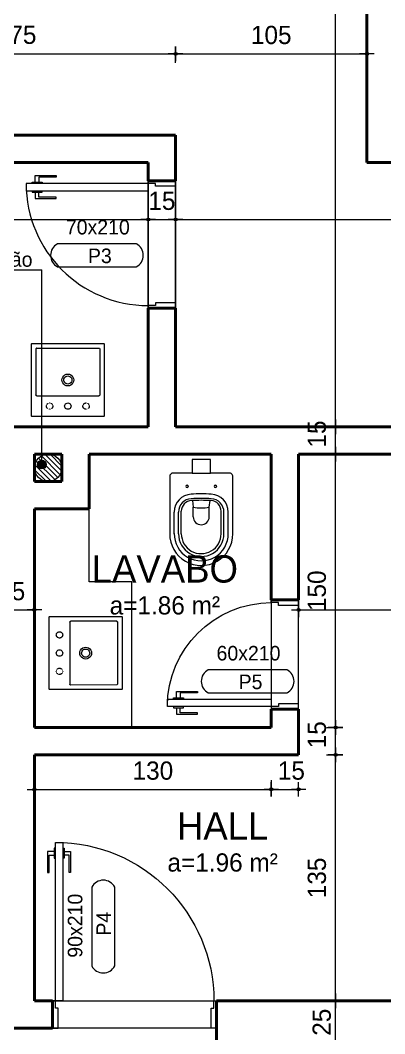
# Model space of a CAD drawing. Header units: millimetres. Extents: x 13204 to 24802, y 21209 to 40694.
# Drawn here: x 19077 to 19278, y 36393 to 36949 of the extents above; entities that cross this region are included whole.
import ezdxf
from ezdxf.enums import TextEntityAlignment as Align

# ---------------------------------------------------------------- set-up
doc = ezdxf.new("R2010")
doc.units = ezdxf.units.MM
doc.linetypes.add('CACHE', pattern=[0.24, 0.12, -0.12])
doc.linetypes.add('CONTINU', pattern=[0])
for name, color, linetype, lineweight in [('COTAS', 30, 'Continuous', 5), ('ESPECARQ', 2, 'Continuous', 20), ('Esquadrias', 2, 'Continuous', 20), ('Louças', 150, 'Continuous', 15), ('PAREDE', 1, 'Continuous', 40), ('Paredes', 1, 'Continuous', 40), ('PISO', 5, 'Continuous', 5), ('TEXTO', 4, 'Continuous', 5)]:
    doc.layers.add(name, color=color, linetype=linetype, lineweight=lineweight)
doc.layers.add('HACHURAS', color=8, linetype='Continuous')
doc.styles.add('LANA', font='stylu.ttf')
doc.styles.add('REGUA60', font='cityb___.ttf', dxfattribs={"width": 1.4})
doc.dimstyles.new('COTA 50', dxfattribs={"dimscale": 0, "dimtxt": 10, "dimasz": 0.5, "dimexe": 1.25, "dimexo": 5, "dimgap": 5, "dimtad": 1, "dimdec": 0, "dimtxsty": 'LANA', "dimblk": 'cota', "dimcen": 2.5, "dimse2": 1, "dimclrd": 256, "dimclre": 256, "dimclrt": 256, "dimaunit": 1, "dimadec": 0, "dimazin": 0, "dimtfac": 1, "dimtdec": 0, "dimtmove": 0, "dimatfit": 3, "dimldrblk": 'DOTSMALL', "dimfxl": 5, "dimfxlon": 1, "dimtzin": 9, "dimlwd": -1, "dimlwe": -1, "dimarcsym": 0})

# ---------------------------------------------------------------- blocks, each defined once
blk = doc.blocks.new('*U11', base_point=(47199.74, 4364))
at = {"layer": 'Esquadrias'}
for p, q in [((47198.24, 4451), (47194.24, 4451)), ((47194.24, 4451), (47194.24, 4364)), ((47198.24, 4364), (47198.24, 4451)), ((47193.49, 4446), (47189.99, 4446)), ((47189.99, 4446), (47189.99, 4434.5)), ((47190.74, 4434.5), (47190.74, 4444)), ((47190.74, 4444), (47193.49, 4444)), ((47194.24, 4447.75), (47193.49, 4447.75)), ((47193.49, 4447.75), (47193.49, 4442.25)), ((47198.24, 4447.75), (47198.99, 4447.75)), ((47198.99, 4447.75), (47198.99, 4442.25)), ((47198.99, 4446), (47202.49, 4446)), ((47201.74, 4444), (47198.99, 4444)), ((47201.74, 4434.5), (47201.74, 4444)), ((47202.49, 4446), (47202.49, 4434.5)), ((47193.49, 4442.25), (47194.24, 4442.25)), ((47198.99, 4442.25), (47198.24, 4442.25)), ((47189.99, 4434.5), (47190.74, 4434.5)), ((47202.49, 4434.5), (47201.74, 4434.5)), ((47111.24, 4364), (47109.74, 4364)), ((47111.24, 4360), (47111.24, 4364)), ((47112.74, 4360), (47111.24, 4360)), ((47112.74, 4349), (47112.74, 4360)), ((47194.24, 4364), (47198.24, 4364)), ((47196.74, 4349), (47196.74, 4360)), ((47196.74, 4360), (47198.24, 4360)), ((47198.24, 4364), (47199.74, 4364)), ((47198.24, 4360), (47198.24, 4364)), ((47109.74, 4349), (47112.74, 4349)), ((47199.74, 4349), (47196.74, 4349))]:
    blk.add_line(p, q, dxfattribs=at)
at = {"layer": 'Esquadrias', "color": 0}
blk.add_arc((47198.24, 4364), 87, 90, 180, dxfattribs=at)
blk = doc.blocks.new('7408317_p')
at = {"layer": 'Louças'}
blk.add_lwpolyline([(200, 198.7), (198.2, 200.5), (-198.3, 200.5), (-200, 198.7), (-200, -197.7), (-198.3, -199.5), (198.2, -199.5), (200, -197.7)], close=True, dxfattribs=at)
at = {"layer": 'Louças', "linetype": 'CACHE'}
for points in [[(-100, 161.5, 1.00004), (-100, 126.5)], [(-100, 126.5, 1.000058), (-100, 161.5)], [(100, 161.5, 1.000022), (100, 126.5)], [(100, 126.5, 1.000056), (100, 161.5)]]:
    blk.add_lwpolyline(points, format="xyb", dxfattribs=at)
at = {"layer": 'Louças', "linetype": 'CONTINU'}
for points in [[(0, 161.5, 1.00026), (0, 126.5)], [(0, 126.5, 1.000277), (0, 161.5)], [(-170.3, 87.5, 0.414587), (-175.3, 82.5)], [(175.4, 82.5, 0.414612), (170.4, 87.5)], [(0, 33, 1.000349), (0, -32)], [(0, 22.7, 1.000759), (0, -21.8)], [(0, -32, 1.000654), (0, 33)], [(0, -21.8, 1.000698), (0, 22.7)], [(-173.6, -173, -0.197042), (-175, -169.5)], [(-175, -169.5, 0.414578), (-170, -174.5)], [(-170, -174.5, -0.19704), (-173.6, -173)], [(170.6, -174.5, 0.413833), (175, -170.1)]]:
    blk.add_lwpolyline(points, format="xyb", dxfattribs=at)
for points in [[(-175, -169.5), (-175.3, 82.5)], [(-170.3, 87.5), (170.4, 87.5)], [(175, -170.1), (175.4, 82.5)], [(-170, -174.5), (170.6, -174.5)]]:
    blk.add_lwpolyline(points, dxfattribs=at)
blk = doc.blocks.new('7113117_p')
at = {"layer": 'Louças'}
blk.add_lwpolyline([(172.9, -144, 0.467984), (153.2, -124.3), (50, -124.3), (50, -50.4), (-50.4, -50.4), (-50.4, -124.3), (-153.6, -124.3, 0.441665), (-173.3, -144), (-173.3, -457.4, 1.008711), (172.9, -457.4)], format="xyb", close=True, dxfattribs=at)
at = {"layer": 'Louças', "linetype": 'CONTINU'}
blk.add_lwpolyline([(-50.4, -124.3), (50, -124.3)], dxfattribs=at)
at = {"layer": 'Louças', "color": 8, "linetype": 'CONTINU'}
for points in [[(-77.7, -190.6, 1), (-77.7, -204.4)], [(-77.7, -204.4, 1), (-77.7, -190.6)], [(77.7, -190.6, 1), (77.7, -204.4)], [(77.7, -204.4, 1), (77.7, -190.6)], [(-55.5, -240.3, 0.40075), (-148.8, -338.1)], [(-55, -265.2, 0.398103), (-124.8, -338.9)], [(-53.8, -275.4, 0.398153), (-109.4, -334.2)], [(55.1, -240.3, 0.027466), (-55.5, -240.3)], [(54.7, -265.2, 0.027933), (-55, -265.2)], [(53.4, -275.4, 0.02758), (-53.8, -275.4)], [(109, -334.2, 0.398153), (53.4, -275.4)], [(124.4, -338.9, 0.398024), (54.7, -265.2)], [(148.4, -338.1, 0.400736), (55.1, -240.3)], [(-43.9, -311.9, 0.088949), (43.5, -312)], [(-43.9, -364.6, 0.417873), (0, -408.2)], [(0, -408.2, 0.414762), (43.5, -364.6)], [(-148.8, -456.1, 1.005641), (148.4, -456.1)], [(-124.8, -457.4, 1.001107), (124.4, -457.1)], [(-109.4, -457.4, 1.001183), (109, -457.1)]]:
    blk.add_lwpolyline(points, format="xyb", dxfattribs=at)
for points in [[(-48.9, -275.2), (-43.9, -311.9)], [(43.5, -312), (48.5, -275.2)], [(-43.9, -364.6), (-43.9, -311.9)], [(43.5, -364.6), (43.5, -312)], [(-148.8, -458.5), (-148.8, -339)], [(-124.8, -457.4), (-124.8, -338.9)], [(-109.4, -457.4), (-109.4, -334.2)], [(109, -457.1), (109, -334.2)], [(124.4, -457.1), (124.4, -338.9)], [(148.4, -458.5), (148.4, -339)]]:
    blk.add_lwpolyline(points, dxfattribs=at)
blk = doc.blocks.new('*U7', base_point=(47649.74, 4231.15))
at = {"layer": 'Esquadrias'}
for p, q in [((47648.24, 4298.15), (47644.24, 4298.15)), ((47644.24, 4298.15), (47644.24, 4231.15)), ((47648.24, 4231.15), (47648.24, 4298.15)), ((47643.49, 4293.15), (47639.99, 4293.15)), ((47639.99, 4293.15), (47639.99, 4281.65)), ((47644.24, 4294.9), (47643.49, 4294.9)), ((47643.49, 4294.9), (47643.49, 4289.4)), ((47648.24, 4294.9), (47648.99, 4294.9)), ((47648.99, 4294.9), (47648.99, 4289.4)), ((47648.99, 4293.15), (47652.49, 4293.15)), ((47652.49, 4293.15), (47652.49, 4281.65)), ((47640.74, 4281.65), (47640.74, 4291.15)), ((47640.74, 4291.15), (47643.49, 4291.15)), ((47643.49, 4289.4), (47644.24, 4289.4)), ((47648.99, 4289.4), (47648.24, 4289.4)), ((47651.74, 4291.15), (47648.99, 4291.15)), ((47651.74, 4281.65), (47651.74, 4291.15)), ((47639.99, 4281.65), (47640.74, 4281.65)), ((47652.49, 4281.65), (47651.74, 4281.65)), ((47581.24, 4231.15), (47579.74, 4231.15)), ((47581.24, 4227.15), (47581.24, 4231.15)), ((47582.74, 4227.15), (47581.24, 4227.15)), ((47582.74, 4216.15), (47582.74, 4227.15)), ((47644.24, 4231.15), (47648.24, 4231.15)), ((47646.74, 4216.15), (47646.74, 4227.15)), ((47646.74, 4227.15), (47648.24, 4227.15)), ((47648.24, 4231.15), (47649.74, 4231.15)), ((47648.24, 4227.15), (47648.24, 4231.15)), ((47579.74, 4216.15), (47582.74, 4216.15)), ((47649.74, 4216.15), (47646.74, 4216.15))]:
    blk.add_line(p, q, dxfattribs=at)
at = {"layer": 'Esquadrias', "color": 0}
blk.add_arc((47648.24, 4231.15), 67, 90, 180, dxfattribs=at)
blk = doc.blocks.new('*U19', base_point=(46990.75, 4204.16))
at = {"layer": 'Esquadrias'}
for p, q in [((46989.25, 4261.16), (46985.25, 4261.16)), ((46985.25, 4261.16), (46985.25, 4204.16)), ((46989.25, 4204.16), (46989.25, 4261.16)), ((46984.5, 4256.16), (46981, 4256.16)), ((46981, 4256.16), (46981, 4244.66)), ((46981.75, 4244.66), (46981.75, 4254.16)), ((46981.75, 4254.16), (46984.5, 4254.16)), ((46985.25, 4257.91), (46984.5, 4257.91)), ((46984.5, 4257.91), (46984.5, 4252.41)), ((46989.25, 4257.91), (46990, 4257.91)), ((46990, 4257.91), (46990, 4252.41)), ((46990, 4256.16), (46993.5, 4256.16)), ((46992.75, 4254.16), (46990, 4254.16)), ((46992.75, 4244.66), (46992.75, 4254.16)), ((46993.5, 4256.16), (46993.5, 4244.66)), ((46984.5, 4252.41), (46985.25, 4252.41)), ((46990, 4252.41), (46989.25, 4252.41)), ((46981, 4244.66), (46981.75, 4244.66)), ((46993.5, 4244.66), (46992.75, 4244.66)), ((46932.25, 4204.16), (46930.75, 4204.16)), ((46932.25, 4200.16), (46932.25, 4204.16)), ((46985.25, 4204.16), (46989.25, 4204.16)), ((46989.25, 4204.16), (46990.75, 4204.16)), ((46989.25, 4200.16), (46989.25, 4204.16)), ((46933.75, 4200.16), (46932.25, 4200.16)), ((46933.75, 4189.16), (46933.75, 4200.16)), ((46987.75, 4189.16), (46987.75, 4200.16)), ((46987.75, 4200.16), (46989.25, 4200.16)), ((46930.75, 4189.16), (46933.75, 4189.16)), ((46990.75, 4189.16), (46987.75, 4189.16))]:
    blk.add_line(p, q, dxfattribs=at)
at = {"layer": 'Esquadrias', "color": 0}
blk.add_arc((46989.25, 4204.16), 57, 90, 180, dxfattribs=at)
blk = doc.blocks.new('*U57', base_point=(58257.01, 6118.58))
blk = doc.blocks.new('*U50', base_point=(58111.05, 6127.62))
blk = doc.blocks.new('INDESQ2')
at = {"color": 0, "linetype": 'ByBlock'}
for p, q in [((4.32, 2.96), (-4.32, 2.96)), ((-4.32, 0.44), (4.32, 0.44))]:
    blk.add_line(p, q, dxfattribs=at)
at = {"color": 0}
for centre, start, end in [((-3.67, 1.7), 117.3654, 242.6346), ((3.67, 1.7), 297.3654, 62.6346)]:
    blk.add_arc(centre, 1.42, start, end, dxfattribs=at)
at = {"style": 'REGUA60', "width": 1.4, "flags": 9}
blk.add_attdef('LOCAL', text='', height=1.5, dxfattribs=at).set_placement((-0.08, -4.35), align=Align.CENTER)
at = {"layer": 'ESPECARQ', "color": 0, "style": 'REGUA60'}
for tag, width, p in [('COD', 1.1, (-0.08, 0.95)), ('DIM', 1.4, (-0.08, -2.17))]:
    blk.add_attdef(tag, text='', height=1.5, dxfattribs=dict(at, width=width)).set_placement(p, align=Align.CENTER)
blk = doc.blocks.new('cota')
at = {"layer": 'COTAS'}
blk.add_hatch(color=256, dxfattribs=at).paths.add_polyline_path([(-1.6, 0, 1), (1.6, 0, 1)])
for points in [[(-1.6, 0), (-8, 0)], [(0, 1.6), (0, 8)], [(8, 0), (1.6, 0)], [(0, -8), (0, -1.6)]]:
    blk.add_lwpolyline(points, dxfattribs=at)
blk.add_circle((0, 0), 1.6, dxfattribs=at)
blk = doc.blocks.new('*D572')
at = {"layer": 'COTAS', "transparency": 16777216}
for p, q in [((18835.27, 36834.55), (18835.27, 36840.8)), ((18835.77, 36839.55), (19147.22, 36839.55))]:
    blk.add_line(p, q, dxfattribs=at)
at = {"layer": 'Defpoints', "color": 0, "transparency": 16777216}
for p in [(19147.72, 36839.55), (18835.27, 36070.87), (19147.72, 36070.87)]:
    blk.add_point(p, dxfattribs=at)
at = {"layer": 'COTAS', "transparency": 16777216, "xscale": 0.5, "yscale": 0.5, "zscale": 0.5, "rotation": 180}
blk.add_blockref('cota', (18835.27, 36839.55), dxfattribs=at)
at = {"layer": 'COTAS', "transparency": 16777216, "xscale": 0.5, "yscale": 0.5, "zscale": 0.5}
blk.add_blockref('cota', (19147.72, 36839.55), dxfattribs=at)
at = {"layer": 'COTAS', "transparency": 16777216, "insert": (18991.49, 36849.73), "char_height": 10, "attachment_point": 5, "style": 'LANA'}
blk.add_mtext('312', dxfattribs=at)
blk = doc.blocks.new('_DotSmall')
at = {"layer": 'PAREDE', "color": 0, "const_width": 0.5}
blk.add_lwpolyline([(-0.0625, 0, 1), (0.0625, 0, 1)], format="xyb", close=True, dxfattribs=at)
blk = doc.blocks.new('*D419')
at = {"layer": 'COTAS', "transparency": 16777216}
for p, q in [((19147.72, 36834.55), (19147.72, 36840.8)), ((19148.22, 36839.55), (19162.22, 36839.55))]:
    blk.add_line(p, q, dxfattribs=at)
at = {"layer": 'Defpoints', "color": 0, "transparency": 16777216}
for p in [(19162.72, 36839.55), (19147.72, 36070.87), (19162.72, 36070.87)]:
    blk.add_point(p, dxfattribs=at)
at = {"layer": 'COTAS', "transparency": 16777216, "xscale": 0.5, "yscale": 0.5, "zscale": 0.5, "rotation": 180}
blk.add_blockref('cota', (19147.72, 36839.55), dxfattribs=at)
at = {"layer": 'COTAS', "transparency": 16777216, "xscale": 0.5, "yscale": 0.5, "zscale": 0.5}
blk.add_blockref('cota', (19162.72, 36839.55), dxfattribs=at)
at = {"layer": 'COTAS', "transparency": 16777216, "insert": (19155.22, 36849.76), "char_height": 10, "attachment_point": 5, "style": 'LANA'}
blk.add_mtext('15', dxfattribs=at)
blk = doc.blocks.new('*D573')
at = {"layer": 'COTAS', "transparency": 16777216}
for p, q in [((19162.72, 36834.55), (19162.72, 36840.8)), ((19163.22, 36839.55), (19532.22, 36839.55))]:
    blk.add_line(p, q, dxfattribs=at)
at = {"layer": 'Defpoints', "color": 0, "transparency": 16777216}
for p in [(19532.72, 36839.55), (19162.72, 36070.87), (19532.72, 36070.87)]:
    blk.add_point(p, dxfattribs=at)
at = {"layer": 'COTAS', "transparency": 16777216, "xscale": 0.5, "yscale": 0.5, "zscale": 0.5, "rotation": 180}
blk.add_blockref('cota', (19162.72, 36839.55), dxfattribs=at)
at = {"layer": 'COTAS', "transparency": 16777216, "xscale": 0.5, "yscale": 0.5, "zscale": 0.5}
blk.add_blockref('cota', (19532.72, 36839.55), dxfattribs=at)
at = {"layer": 'COTAS', "transparency": 16777216, "insert": (19347.72, 36849.94), "char_height": 10, "attachment_point": 5, "style": 'LANA'}
blk.add_mtext('370', dxfattribs=at)
blk = doc.blocks.new('*D423')
at = {"layer": 'COTAS', "transparency": 16777216}
for p, q in [((19060.27, 36630.4), (19060.27, 36624.15)), ((19060.77, 36625.4), (19084.77, 36625.4))]:
    blk.add_line(p, q, dxfattribs=at)
at = {"layer": 'Defpoints', "color": 0, "transparency": 16777216}
for p in [(19060.27, 36700.87), (19085.27, 36680.87), (19085.27, 36625.4)]:
    blk.add_point(p, dxfattribs=at)
at = {"layer": 'COTAS', "transparency": 16777216, "xscale": 0.5, "yscale": 0.5, "zscale": 0.5, "rotation": 180}
blk.add_blockref('cota', (19060.27, 36625.4), dxfattribs=at)
at = {"layer": 'COTAS', "transparency": 16777216, "xscale": 0.5, "yscale": 0.5, "zscale": 0.5}
blk.add_blockref('cota', (19085.27, 36625.4), dxfattribs=at)
at = {"layer": 'COTAS', "transparency": 16777216, "insert": (19072.77, 36635.61), "char_height": 10, "attachment_point": 5, "style": 'LANA'}
blk.add_mtext('25', dxfattribs=at)
blk = doc.blocks.new('*D593')
at = {"layer": 'COTAS', "transparency": 16777216}
for p, q in [((19230.27, 36625.87), (19230.27, 36624.15)), ((19230.77, 36625.4), (19829.77, 36625.4))]:
    blk.add_line(p, q, dxfattribs=at)
at = {"layer": 'Defpoints', "color": 0, "transparency": 16777216}
for p in [(19230.27, 36630.87), (19830.27, 36625.4), (19830.27, 36385.87)]:
    blk.add_point(p, dxfattribs=at)
at = {"layer": 'COTAS', "transparency": 16777216, "xscale": 0.5, "yscale": 0.5, "zscale": 0.5, "rotation": 180}
blk.add_blockref('cota', (19230.27, 36625.4), dxfattribs=at)
at = {"layer": 'COTAS', "transparency": 16777216, "xscale": 0.5, "yscale": 0.5, "zscale": 0.5}
blk.add_blockref('cota', (19830.27, 36625.4), dxfattribs=at)
at = {"layer": 'COTAS', "transparency": 16777216, "insert": (19530.27, 36635.62), "char_height": 10, "attachment_point": 5, "style": 'LANA'}
blk.add_mtext('600', dxfattribs=at)
blk = doc.blocks.new('*D600')
at = {"layer": 'COTAS', "transparency": 16777216}
for p, q in [((18987.72, 36925.49), (18987.72, 36931.74)), ((18988.22, 36930.49), (19162.22, 36930.49))]:
    blk.add_line(p, q, dxfattribs=at)
at = {"layer": 'Defpoints', "color": 0, "transparency": 16777216}
for p in [(19162.72, 36930.49), (18987.72, 36885.87), (19162.72, 36885.87)]:
    blk.add_point(p, dxfattribs=at)
at = {"layer": 'COTAS', "transparency": 16777216, "xscale": 0.5, "yscale": 0.5, "zscale": 0.5, "rotation": 180}
blk.add_blockref('cota', (18987.72, 36930.49), dxfattribs=at)
at = {"layer": 'COTAS', "transparency": 16777216, "xscale": 0.5, "yscale": 0.5, "zscale": 0.5}
blk.add_blockref('cota', (19162.72, 36930.49), dxfattribs=at)
at = {"layer": 'COTAS', "transparency": 16777216, "insert": (19075.22, 36940.85), "char_height": 10, "attachment_point": 5, "style": 'LANA'}
blk.add_mtext('175', dxfattribs=at)
blk = doc.blocks.new('*D601')
at = {"layer": 'COTAS', "transparency": 16777216}
for p, q in [((19162.72, 36925.49), (19162.72, 36931.74)), ((19163.22, 36930.49), (19267.22, 36930.49))]:
    blk.add_line(p, q, dxfattribs=at)
at = {"layer": 'Defpoints', "color": 0, "transparency": 16777216}
for p in [(19267.72, 36930.49), (19162.72, 36885.87), (19267.72, 36870.87)]:
    blk.add_point(p, dxfattribs=at)
at = {"layer": 'COTAS', "transparency": 16777216, "xscale": 0.5, "yscale": 0.5, "zscale": 0.5, "rotation": 180}
blk.add_blockref('cota', (19162.72, 36930.49), dxfattribs=at)
at = {"layer": 'COTAS', "transparency": 16777216, "xscale": 0.5, "yscale": 0.5, "zscale": 0.5}
blk.add_blockref('cota', (19267.72, 36930.49), dxfattribs=at)
at = {"layer": 'COTAS', "transparency": 16777216, "insert": (19215.22, 36940.74), "char_height": 10, "attachment_point": 5, "style": 'LANA'}
blk.add_mtext('105', dxfattribs=at)
blk = doc.blocks.new('*D604')
at = {"layer": 'COTAS', "transparency": 16777216}
for p, q in [((19085.27, 36531.95), (19085.27, 36525.7)), ((19085.77, 36526.95), (19214.77, 36526.95))]:
    blk.add_line(p, q, dxfattribs=at)
at = {"layer": 'Defpoints', "color": 0, "transparency": 16777216}
for p in [(19215.27, 36560.87), (19085.27, 36545.87), (19215.27, 36526.95)]:
    blk.add_point(p, dxfattribs=at)
at = {"layer": 'COTAS', "transparency": 16777216, "xscale": 0.5, "yscale": 0.5, "zscale": 0.5, "rotation": 180}
blk.add_blockref('cota', (19085.27, 36526.95), dxfattribs=at)
at = {"layer": 'COTAS', "transparency": 16777216, "xscale": 0.5, "yscale": 0.5, "zscale": 0.5}
blk.add_blockref('cota', (19215.27, 36526.95), dxfattribs=at)
at = {"layer": 'COTAS', "transparency": 16777216, "insert": (19150.27, 36537.16), "char_height": 10, "attachment_point": 5, "style": 'LANA'}
blk.add_mtext('130', dxfattribs=at)
blk = doc.blocks.new('*D605')
at = {"layer": 'COTAS', "transparency": 16777216}
for p, q in [((19215.27, 36531.95), (19215.27, 36525.7)), ((19215.77, 36526.95), (19229.77, 36526.95))]:
    blk.add_line(p, q, dxfattribs=at)
at = {"layer": 'Defpoints', "color": 0, "transparency": 16777216}
for p in [(19215.27, 36560.87), (19230.27, 36545.87), (19230.27, 36526.95)]:
    blk.add_point(p, dxfattribs=at)
at = {"layer": 'COTAS', "transparency": 16777216, "xscale": 0.5, "yscale": 0.5, "zscale": 0.5, "rotation": 180}
blk.add_blockref('cota', (19215.27, 36526.95), dxfattribs=at)
at = {"layer": 'COTAS', "transparency": 16777216, "xscale": 0.5, "yscale": 0.5, "zscale": 0.5}
blk.add_blockref('cota', (19230.27, 36526.95), dxfattribs=at)
at = {"layer": 'COTAS', "transparency": 16777216, "insert": (19226.27, 36537.16), "char_height": 10, "attachment_point": 5, "style": 'LANA'}
blk.add_mtext('15', dxfattribs=at)
blk = doc.blocks.new('*D666')
at = {"layer": 'COTAS', "transparency": 16777216}
for p, q in [((19250.54, 36386.37), (19250.54, 36410.37)), ((19245.54, 36385.87), (19251.79, 36385.87))]:
    blk.add_line(p, q, dxfattribs=at)
at = {"layer": 'Defpoints', "color": 0, "transparency": 16777216}
for p in [(19240.32, 36410.87), (19250.54, 36410.87), (19230.27, 36385.87)]:
    blk.add_point(p, dxfattribs=at)
at = {"layer": 'COTAS', "transparency": 16777216, "xscale": 0.5, "yscale": 0.5, "zscale": 0.5}
for p, rotation in [((19250.54, 36410.87), 90), ((19250.54, 36385.87), 270)]:
    blk.add_blockref('cota', p, dxfattribs=dict(at, rotation=rotation))
at = {"layer": 'COTAS', "transparency": 16777216, "insert": (19242.99, 36399.17), "char_height": 10, "attachment_point": 5, "rotation": 90, "style": 'LANA'}
blk.add_mtext('25', dxfattribs=at)
blk = doc.blocks.new('*D667')
at = {"layer": 'COTAS', "transparency": 16777216}
for p, q in [((19250.54, 36411.37), (19250.54, 36545.37)), ((19245.54, 36410.87), (19251.79, 36410.87))]:
    blk.add_line(p, q, dxfattribs=at)
at = {"layer": 'Defpoints', "color": 0, "transparency": 16777216}
for p in [(19230.27, 36545.87), (19250.54, 36545.87), (19240.32, 36410.87)]:
    blk.add_point(p, dxfattribs=at)
at = {"layer": 'COTAS', "transparency": 16777216, "xscale": 0.5, "yscale": 0.5, "zscale": 0.5}
for p, rotation in [((19250.54, 36545.87), 90), ((19250.54, 36410.87), 270)]:
    blk.add_blockref('cota', p, dxfattribs=dict(at, rotation=rotation))
at = {"layer": 'COTAS', "transparency": 16777216, "insert": (19240.32, 36478.37), "char_height": 10, "attachment_point": 5, "rotation": 90, "style": 'LANA'}
blk.add_mtext('135', dxfattribs=at)
blk = doc.blocks.new('*D493')
at = {"layer": 'COTAS', "transparency": 16777216}
for p, q in [((19250.54, 36546.37), (19250.54, 36560.37)), ((19245.54, 36545.87), (19251.79, 36545.87))]:
    blk.add_line(p, q, dxfattribs=at)
at = {"layer": 'Defpoints', "color": 0, "transparency": 16777216}
for p in [(19215.27, 36560.87), (19250.54, 36560.87), (19230.27, 36545.87)]:
    blk.add_point(p, dxfattribs=at)
at = {"layer": 'COTAS', "transparency": 16777216, "xscale": 0.5, "yscale": 0.5, "zscale": 0.5}
for p, rotation in [((19250.54, 36560.87), 90), ((19250.54, 36545.87), 270)]:
    blk.add_blockref('cota', p, dxfattribs=dict(at, rotation=rotation))
at = {"layer": 'COTAS', "transparency": 16777216, "insert": (19240.32, 36556.87), "char_height": 10, "attachment_point": 5, "rotation": 90, "style": 'LANA'}
blk.add_mtext('15', dxfattribs=at)
blk = doc.blocks.new('*D668')
at = {"layer": 'COTAS', "transparency": 16777216}
for p, q in [((19250.54, 36561.37), (19250.54, 36710.37)), ((19245.54, 36560.87), (19251.79, 36560.87))]:
    blk.add_line(p, q, dxfattribs=at)
at = {"layer": 'Defpoints', "color": 0, "transparency": 16777216}
for p in [(19215.27, 36710.87), (19250.54, 36710.87), (19215.27, 36560.87)]:
    blk.add_point(p, dxfattribs=at)
at = {"layer": 'COTAS', "transparency": 16777216, "xscale": 0.5, "yscale": 0.5, "zscale": 0.5}
for p, rotation in [((19250.54, 36710.87), 90), ((19250.54, 36560.87), 270)]:
    blk.add_blockref('cota', p, dxfattribs=dict(at, rotation=rotation))
at = {"layer": 'COTAS', "transparency": 16777216, "insert": (19240.29, 36635.87), "char_height": 10, "attachment_point": 5, "rotation": 90, "style": 'LANA'}
blk.add_mtext('150', dxfattribs=at)
blk = doc.blocks.new('*D669')
at = {"layer": 'COTAS', "transparency": 16777216}
for p, q in [((19250.54, 36711.37), (19250.54, 36725.37)), ((19245.54, 36710.87), (19251.79, 36710.87))]:
    blk.add_line(p, q, dxfattribs=at)
at = {"layer": 'Defpoints', "color": 0, "transparency": 16777216}
for p in [(19250.54, 36725.87), (19250.54, 36725.87), (19215.27, 36710.87)]:
    blk.add_point(p, dxfattribs=at)
at = {"layer": 'COTAS', "transparency": 16777216, "xscale": 0.5, "yscale": 0.5, "zscale": 0.5}
for p, rotation in [((19250.54, 36725.87), 90), ((19250.54, 36710.87), 270)]:
    blk.add_blockref('cota', p, dxfattribs=dict(at, rotation=rotation))
at = {"layer": 'COTAS', "transparency": 16777216, "insert": (19240.32, 36721.87), "char_height": 10, "attachment_point": 5, "rotation": 90, "style": 'LANA'}
blk.add_mtext('15', dxfattribs=at)
blk = doc.blocks.new('*D494')
at = {"layer": 'COTAS', "transparency": 16777216}
for p, q in [((19250.54, 36726.37), (19250.54, 37205.37)), ((19250.54, 36725.87), (19251.79, 36725.87))]:
    blk.add_line(p, q, dxfattribs=at)
at = {"layer": 'Defpoints', "color": 0, "transparency": 16777216}
for p in [(19250.54, 37205.87), (19250.54, 37205.87), (19250.54, 36725.87)]:
    blk.add_point(p, dxfattribs=at)
at = {"layer": 'COTAS', "transparency": 16777216, "xscale": 0.5, "yscale": 0.5, "zscale": 0.5}
for p, rotation in [((19250.54, 37205.87), 90), ((19250.54, 36725.87), 270)]:
    blk.add_blockref('cota', p, dxfattribs=dict(at, rotation=rotation))
at = {"layer": 'COTAS', "transparency": 16777216, "insert": (19240.28, 36965.87), "char_height": 10, "attachment_point": 5, "rotation": 90, "style": 'LANA'}
blk.add_mtext('480', dxfattribs=at)

msp = doc.modelspace()

# ---------------------------------------------------------------- hatches: boundary and pattern name
at = {"layer": 'HACHURAS'}
h = msp.add_hatch(dxfattribs=at)
h.set_pattern_fill('_USER', color=256, scale=2, angle=135, style=0, pattern_type=0)
h.set_pattern_definition([(135, (19100.2694, 36695.8713), (-1.41421, -1.41421), [])])
edge = h.paths.add_edge_path()
edge.add_arc((19092.77, 36703.37), 7.5, 0, 360)
at = {"layer": 'TEXTO'}
h = msp.add_hatch(color=256, dxfattribs=at)
edge = h.paths.add_edge_path()
edge.add_arc((19089.34, 36705.09), 2.38, 0, 360)

# ---------------------------------------------------------------- linework, layer by layer
at = {"layer": 'Esquadrias'}
msp.add_circle((19092.77, 36703.37), 7.5, dxfattribs=at)
at = {"layer": 'Louças'}
for p, q in [((19115.27, 36640.87), (19115.27, 36710.87)), ((19138.81, 36640.87), (19115.27, 36640.87)), ((19138.81, 36560.87), (19138.81, 36640.87))]:
    msp.add_line(p, q, dxfattribs=at)
at = {"layer": 'Paredes'}
for p, q in [((19267.72, 37205.87), (19267.72, 36870.87)), ((18987.72, 36885.87), (19162.72, 36885.87)), ((19162.72, 36885.87), (19162.72, 36860.87)), ((18925.27, 36870.87), (19147.72, 36870.87)), ((19147.72, 36870.87), (19147.72, 36860.87)), ((19267.72, 36870.87), (19532.72, 36870.87)), ((19147.72, 36860.87), (19162.72, 36860.87)), ((19147.72, 36790.87), (19147.72, 36725.87)), ((19147.72, 36790.87), (19162.72, 36790.87)), ((19162.72, 36790.87), (19162.72, 36725.87)), ((19147.72, 36725.87), (18835.27, 36725.87)), ((19162.72, 36725.87), (19532.72, 36725.87)), ((19100.27, 36710.87), (19085.27, 36710.87)), ((19085.27, 36695.87), (19085.27, 36710.87)), ((19100.27, 36695.87), (19100.27, 36710.87)), ((19215.27, 36710.87), (19115.27, 36710.87)), ((19115.27, 36680.87), (19115.27, 36710.87)), ((19215.27, 36630.87), (19215.27, 36710.87)), ((19230.27, 36710.87), (19547.72, 36710.87)), ((19230.27, 36630.87), (19230.27, 36710.87)), ((19100.27, 36695.87), (19085.27, 36695.87)), ((19085.27, 36680.87), (19085.27, 36560.87)), ((19115.27, 36680.87), (19085.27, 36680.87)), ((19215.27, 36630.87), (19230.27, 36630.87)), ((19215.27, 36560.87), (19215.27, 36570.87)), ((19215.27, 36570.87), (19230.27, 36570.87)), ((19230.27, 36545.87), (19230.27, 36570.87)), ((19085.27, 36560.87), (19215.27, 36560.87)), ((19085.27, 36560.87), (19125.27, 36560.87)), ((19085.27, 36545.87), (19085.27, 36410.87)), ((19085.27, 36545.87), (19230.27, 36545.87)), ((19095.27, 36410.87), (19085.27, 36410.87)), ((19095.27, 36410.87), (19085.27, 36410.87)), ((19095.27, 36410.87), (19095.27, 36395.87)), ((19095.27, 36410.87), (19095.27, 36395.87)), ((19830.27, 36410.87), (19185.27, 36410.87)), ((19185.27, 36385.87), (19185.27, 36410.87)), ((19095.27, 36395.87), (19070.27, 36395.87)), ((19095.27, 36395.87), (19070.27, 36395.87))]:
    msp.add_line(p, q, dxfattribs=at)
at = {"layer": 'PISO'}
for points in [[(19162.72, 36860.87), (19162.72, 36790.87), (19147.72, 36790.87), (19147.72, 36860.87)], [(19162.72, 36790.87), (19162.72, 36860.87), (19147.72, 36860.87), (19147.72, 36790.87)], [(19215.27, 36630.87), (19215.27, 36570.87), (19230.27, 36570.87), (19230.27, 36630.87)], [(19095.27, 36395.87), (19095.27, 36410.87), (19185.27, 36410.87), (19185.27, 36395.87)]]:
    msp.add_lwpolyline(points, close=True, dxfattribs=at)
at = {"layer": 'TEXTO'}
for p in [(18980.79, 36812), (19089.34, 36705.09)]:
    msp.add_line(p, (19089.34, 36812), dxfattribs=at)
msp.add_circle((19089.34, 36705.09), 2.38, dxfattribs=at)

# ---------------------------------------------------------------- block references
at = {"layer": 'Esquadrias', "color": 5, "rotation": 90}
msp.add_blockref('*U7', (19147.72, 36860.87), dxfattribs=at)
at = {"layer": 'Esquadrias', "color": 5, "xscale": -1, "rotation": 90}
msp.add_blockref('*U19', (19215.27, 36570.87), dxfattribs=at)
at = {"layer": 'Esquadrias', "color": 5, "yscale": -1, "rotation": 180}
msp.add_blockref('*U11', (19095.27, 36410.87), dxfattribs=at)
at = {"layer": 'Louças', "yscale": 0.1000000000349246, "zscale": 0.1}
for p, xscale, rotation in [((19103.61, 36751.58), -0.1000000000349246, 180), ((19113.42, 36601.7), -0.09999999962747097, 90)]:
    msp.add_blockref('7408317_p', p, dxfattribs=dict(at, xscale=xscale, rotation=rotation))
at = {"layer": 'Louças', "xscale": 0.1000000000349246, "yscale": 0.1000000000349246, "zscale": 0.1}
msp.add_blockref('7113117_p', (19176.82, 36712.9), dxfattribs=at)
at = {"layer": 'TEXTO'}
ref = msp.add_blockref('INDESQ2', (19119.58, 36828.41), dxfattribs=dict(at, xscale=4.999999999999704, yscale=4.999999999999704, zscale=4.999999999999704, rotation=179.9933850202378))
ref.add_attrib('COD', 'P3', dxfattribs={"layer": 'ESPECARQ', "color": 0, "height": 8, "rotation": 359.9934, "style": 'LANA'}).set_placement((19121.16, 36815.63), align=Align.CENTER)
ref.add_attrib('DIM', '70x210', dxfattribs={"layer": 'ESPECARQ', "color": 0, "height": 8, "rotation": 359.9934, "style": 'LANA'}).set_placement((19120.06, 36831.36), align=Align.CENTER)
ref = msp.add_blockref('*U57', (19156.83, 36640.38), dxfattribs=at)
ref.add_attrib('AMBIENTE', 'LAVABO', dxfattribs={"color": 0, "height": 15, "style": 'LANA'}).set_placement((19156.83, 36640.38), align=Align.CENTER)
ref.add_attrib('ÁREA', 'a=1.86 m²', dxfattribs={"color": 0, "height": 10, "style": 'LANA'}).set_placement((19156.83, 36622.88), align=Align.CENTER)
ref = msp.add_blockref('INDESQ2', (19202.27, 36594.69), dxfattribs=dict(at, xscale=4.999999999999704, yscale=4.999999999999704, zscale=4.999999999999704, rotation=179.9933850202378))
ref.add_attrib('COD', 'P5', dxfattribs={"layer": 'ESPECARQ', "color": 0, "height": 8, "rotation": 359.9934, "style": 'LANA'}).set_placement((19203.86, 36581.91), align=Align.CENTER)
ref.add_attrib('DIM', '60x210', dxfattribs={"layer": 'ESPECARQ', "color": 0, "height": 8, "rotation": 359.9934, "style": 'LANA'}).set_placement((19202.75, 36597.64), align=Align.CENTER)
ref = msp.add_blockref('*U50', (19188.57, 36499.32), dxfattribs=at)
ref.add_attrib('AMBIENTE', 'HALL', dxfattribs={"color": 0, "height": 15, "style": 'LANA'}).set_placement((19188.57, 36499.32), align=Align.CENTER)
ref.add_attrib('ÁREA', 'a=1.96 m²', dxfattribs={"color": 0, "height": 10, "style": 'LANA'}).set_placement((19188.57, 36481.82), align=Align.CENTER)
ref = msp.add_blockref('INDESQ2', (19114.52, 36451.65), dxfattribs=dict(at, xscale=4.999999999999704, yscale=4.999999999999704, zscale=4.999999999999704, rotation=269.9933850202379))
ref.add_attrib('COD', 'P4', dxfattribs={"layer": 'ESPECARQ', "color": 0, "height": 8, "rotation": 89.9934, "style": 'LANA'}).set_placement((19127.3, 36453.23), align=Align.CENTER)
ref.add_attrib('DIM', '90x210', dxfattribs={"layer": 'ESPECARQ', "color": 0, "height": 8, "rotation": 89.9934, "style": 'LANA'}).set_placement((19111.57, 36452.13), align=Align.CENTER)

# ---------------------------------------------------------------- texts
at = {"layer": 'TEXTO', "insert": (19040.8, 36810.72), "char_height": 8, "width": 175.9752, "attachment_point": 5, "style": 'LANA'}
msp.add_mtext('duto de ventilação\\P∅150mm', dxfattribs=at)

# ---------------------------------------------------------------- dimensions: what is measured, and where the dimension line sits
at = {"layer": 'COTAS'}
for base, p1, p2, picture, middle in [((19250.54, 37205.87), (19250.54, 36725.87), (19250.54, 37205.87), '*D494', (19240.28, 36965.87)), ((19250.54, 36710.87), (19215.27, 36560.87), (19215.27, 36710.87), '*D668', (19240.29, 36635.87)), ((19250.54, 36545.87), (19240.32, 36410.87), (19230.27, 36545.87), '*D667', (19240.32, 36478.37))]:
    dim = msp.add_linear_dim(base=base, p1=p1, p2=p2, angle=90, dimstyle='COTA 50', override={"dimscale": 1, "dimtmove": 1}, dxfattribs=at)
    dim.commit()
    dim.dimension.update_dxf_attribs({"geometry": picture, "text_midpoint": middle})
for base, p1, p2, override, picture, middle in [((19162.72, 36930.49), (18987.72, 36885.87), (19162.72, 36885.87), {"dimscale": 1, "dimtmove": 1}, '*D600', (19075.22, 36940.85)), ((19267.72, 36930.49), (19162.72, 36885.87), (19267.72, 36870.87), {"dimscale": 1, "dimtmove": 1}, '*D601', (19215.22, 36940.74)), ((19147.72, 36839.55), (18835.27, 36070.87), (19147.72, 36070.87), {"dimscale": 1}, '*D572', (18991.49, 36849.73)), ((19532.72, 36839.55), (19162.72, 36070.87), (19532.72, 36070.87), {"dimscale": 1}, '*D573', (19347.72, 36849.94)), ((19830.27, 36625.4), (19230.27, 36630.87), (19830.27, 36385.87), {"dimscale": 1}, '*D593', (19530.27, 36635.62)), ((19215.27, 36526.95), (19085.27, 36545.87), (19215.27, 36560.87), {"dimscale": 1}, '*D604', (19150.27, 36537.16))]:
    dim = msp.add_linear_dim(base=base, p1=p1, p2=p2, dimstyle='COTA 50', override=override, dxfattribs=at)
    dim.commit()
    dim.dimension.update_dxf_attribs({"geometry": picture, "text_midpoint": middle})
for base, p1, p2, override, picture, middle in [((19162.72, 36839.55), (19147.72, 36070.87), (19162.72, 36070.87), {"dimscale": 1}, '*D419', (19155.22, 36839.55)), ((19085.27, 36625.4), (19060.27, 36700.87), (19085.27, 36680.87), {"dimscale": 1}, '*D423', (19072.77, 36625.4)), ((19230.27, 36526.95), (19215.27, 36560.87), (19230.27, 36545.87), {"dimscale": 1, "dimtmove": 1}, '*D605', (19226.27, 36526.95))]:
    dim = msp.add_linear_dim(base=base, p1=p1, p2=p2, dimstyle='COTA 50', override=override, dxfattribs=at)
    dim.commit()
    dim.dimension.update_dxf_attribs({"geometry": picture, "text_midpoint": middle, "dimtype": 160})
for base, p1, p2, picture, middle in [((19250.54, 36725.87), (19215.27, 36710.87), (19250.54, 36725.87), '*D669', (19250.54, 36721.87)), ((19250.54, 36560.87), (19230.27, 36545.87), (19215.27, 36560.87), '*D493', (19250.54, 36556.87)), ((19250.54, 36410.87), (19230.27, 36385.87), (19240.32, 36410.87), '*D666', (19253.2, 36399.17))]:
    dim = msp.add_linear_dim(base=base, p1=p1, p2=p2, angle=90, dimstyle='COTA 50', override={"dimscale": 1, "dimtmove": 1}, dxfattribs=at)
    dim.commit()
    dim.dimension.update_dxf_attribs({"geometry": picture, "text_midpoint": middle, "dimtype": 160})

doc.saveas('drawing.dxf')
